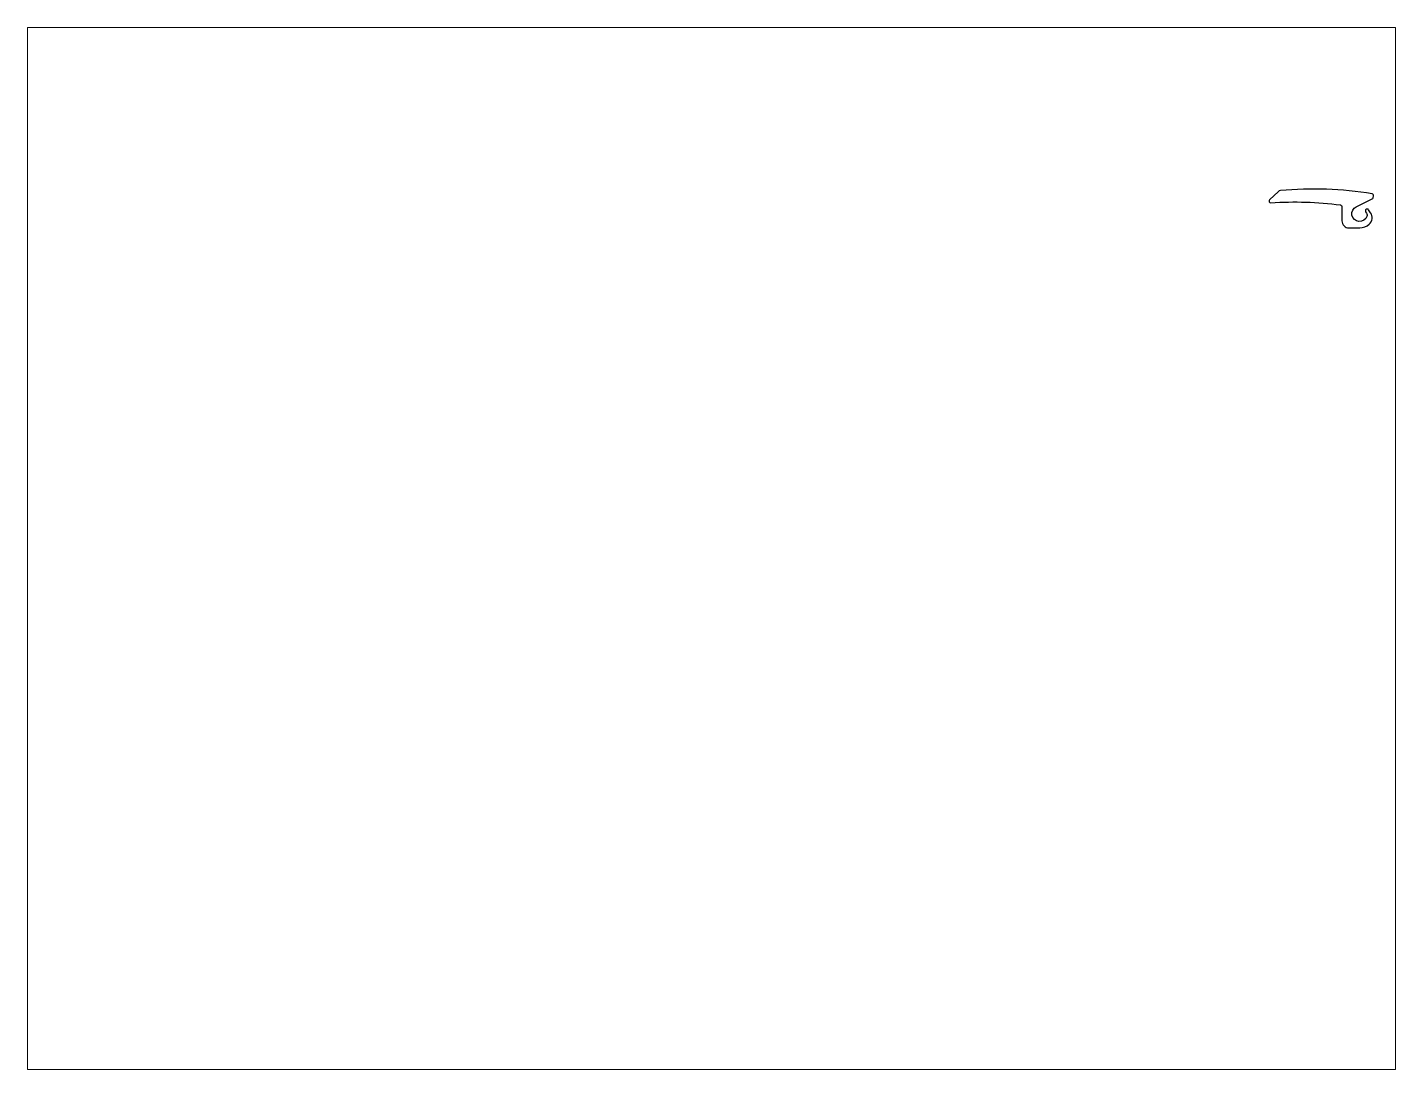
# Paper-space layout 'Layout1' of a CAD drawing. Extents: x 27 to 240, y 20 to 183.
# The model-space entities are those that its viewports show. They can reach past a viewport. Long polylines and large blocks are cut down to what shows.
import ezdxf

# ---------------------------------------------------------------- set-up
doc = ezdxf.new("R2010")
doc.units = 0
doc.header["$LTSCALE"] = 15
doc.layers.get('0').update_dxf_attribs({"linetype": 'CONTINUOUS'})

msp = doc.modelspace()

# ---------------------------------------------------------------- linework, layer by layer
at = {"linetype": 'CONTINUOUS'}
msp.add_lwpolyline([(376.79, 228.86, 0.23651), (377.07, 229.22), (377.16, 229.71, 0.422252), (376.75, 230.3, 0.064948), (350.9, 231.2, 0.165405), (350.31, 230.94), (347.86, 228.65, 0.705845), (348.24, 227.79, -0.049059), (367.8, 227.19, -0.377022), (368.24, 226.69), (368.24, 222.7, 0.414214), (370.24, 220.7), (373.24, 220.7, 0.183815), (375.9, 221.72, 0.375565), (376.31, 224.98), (375.74, 225.82, 1), (374.92, 225.26), (375.19, 224.85, -0.241531), (375.3, 223.94, -1.481325), (372.28, 226.68)], format="xyb", close=True, dxfattribs=at)

psp = doc.layouts.get("Layout1")

# ---------------------------------------------------------------- viewports
at = {"layer": '0', "color": 0, "linetype": 'BYBLOCK', "ltscale": 0.05}
psp.add_viewport(center=(133.35, 101.6), size=(213.36, 162.56), view_center_point=(190.51, 130.3), view_height=293.8955, dxfattribs=at)

doc.saveas('drawing.dxf')
